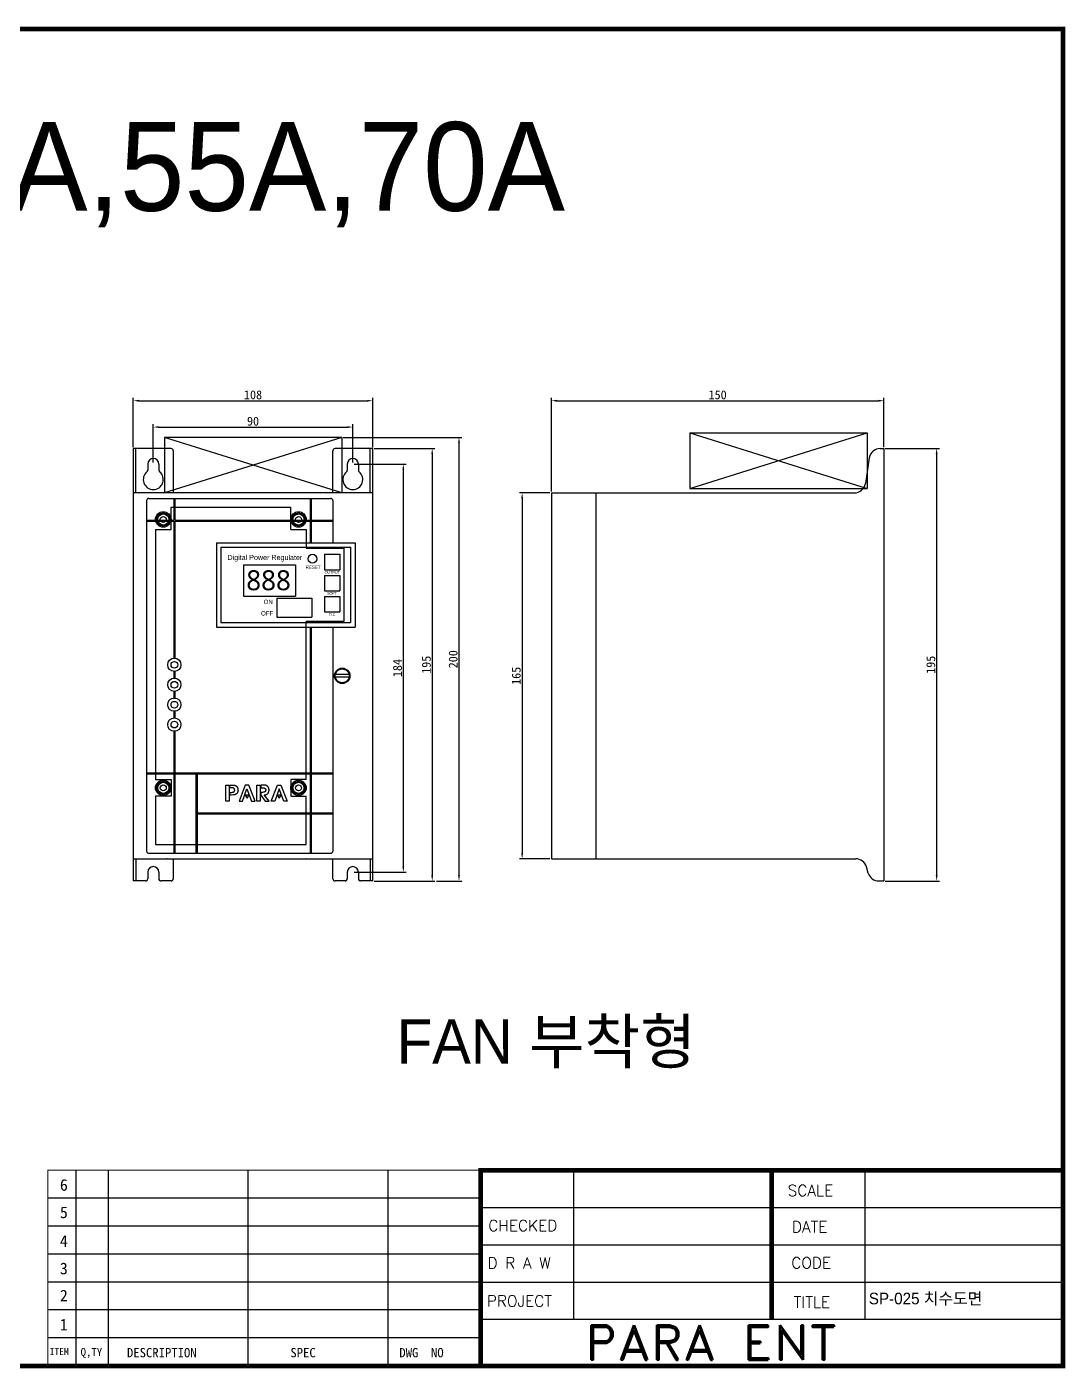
# Model space of a CAD drawing. Header units: millimetres. Extents: x 731 to 1654, y 468 to 1072.
# Drawn here: x 1185 to 1654, y 468 to 1072 of the extents above; entities that cross this region are included whole.
import ezdxf

# ---------------------------------------------------------------- set-up
doc = ezdxf.new("R2010")
doc.units = ezdxf.units.MM
doc.layers.add('팬', color=7, linetype='Continuous')
doc.styles.add('ROMAND', font='romand', dxfattribs={"width": 1.1, "height": 8})
doc.styles.add('ROMANS', font='romans', dxfattribs={"height": 3})
doc.dimstyles.new('ISO-25', dxfattribs={"dimtxt": 4, "dimasz": 2.5, "dimexe": 1.25, "dimexo": 0.625, "dimtad": 1, "dimtxsty": 'Standard', "dimcen": 2.5, "dimclrd": 6, "dimclre": 6, "dimclrt": 1, "dimadec": 0, "dimazin": 0, "dimtfac": 1, "dimtmove": 0, "dimatfit": 3, "dimfxl": 1, "dimarcsym": 0})

# ---------------------------------------------------------------- blocks, each defined once
blk = doc.blocks.new('*D62')
at = {"color": 6, "lineweight": -2, "transparency": 16777216}
for p, q in [((1233.42, 882.8), (1233.42, 904.97)), ((1235.92, 903.72), (1338.92, 903.72)), ((1341.42, 882.8), (1341.42, 904.97))]:
    blk.add_line(p, q, dxfattribs=at)
at = {"color": 6, "transparency": 16777216}
for points in [[(1235.92, 904.14), (1235.92, 903.31), (1233.42, 903.72)], [(1338.92, 904.14), (1338.92, 903.31), (1341.42, 903.72)]]:
    blk.add_solid(points, dxfattribs=at)
at = {"layer": 'Defpoints', "color": 0, "transparency": 16777216}
for p in [(1341.42, 903.72), (1233.42, 882.17), (1341.42, 882.17)]:
    blk.add_point(p, dxfattribs=at)
at = {"color": 1, "transparency": 16777216, "insert": (1287.42, 906.35), "char_height": 4, "attachment_point": 5}
blk.add_mtext('108', dxfattribs=at)
blk = doc.blocks.new('*D58')
at = {"color": 6, "lineweight": -2, "transparency": 16777216}
for p, q in [((1242.42, 875.8), (1242.42, 893.09)), ((1244.92, 891.84), (1329.92, 891.84)), ((1332.42, 875.8), (1332.42, 893.09))]:
    blk.add_line(p, q, dxfattribs=at)
at = {"color": 6, "transparency": 16777216}
for points in [[(1244.92, 892.26), (1244.92, 891.43), (1242.42, 891.84)], [(1329.92, 892.26), (1329.92, 891.43), (1332.42, 891.84)]]:
    blk.add_solid(points, dxfattribs=at)
at = {"layer": 'Defpoints', "color": 0, "transparency": 16777216}
for p in [(1332.42, 891.84), (1242.42, 875.17), (1332.42, 875.17)]:
    blk.add_point(p, dxfattribs=at)
at = {"color": 1, "transparency": 16777216, "insert": (1287.42, 894.47), "char_height": 4, "attachment_point": 5}
blk.add_mtext('90', dxfattribs=at)
blk = doc.blocks.new('*D59')
at = {"color": 6, "lineweight": -2, "transparency": 16777216}
for p, q in [((1333.05, 875.17), (1356.43, 875.17)), ((1355.18, 872.67), (1355.18, 693.67)), ((1333.05, 691.17), (1356.43, 691.17))]:
    blk.add_line(p, q, dxfattribs=at)
at = {"color": 6, "transparency": 16777216}
for points in [[(1354.77, 872.67), (1355.6, 872.67), (1355.18, 875.17)], [(1354.77, 693.67), (1355.6, 693.67), (1355.18, 691.17)]]:
    blk.add_solid(points, dxfattribs=at)
at = {"layer": 'Defpoints', "color": 0, "transparency": 16777216}
for p in [(1332.42, 875.17), (1332.42, 691.17), (1355.18, 691.17)]:
    blk.add_point(p, dxfattribs=at)
at = {"color": 1, "transparency": 16777216, "insert": (1352.56, 783.17), "char_height": 4, "attachment_point": 5, "rotation": 90}
blk.add_mtext('184', dxfattribs=at)
blk = doc.blocks.new('*D60')
at = {"color": 6, "lineweight": -2, "transparency": 16777216}
for p, q in [((1342.05, 882.17), (1369.47, 882.17)), ((1368.22, 879.67), (1368.22, 689.67)), ((1342.05, 687.17), (1369.47, 687.17))]:
    blk.add_line(p, q, dxfattribs=at)
at = {"color": 6, "transparency": 16777216}
for points in [[(1367.8, 879.67), (1368.64, 879.67), (1368.22, 882.17)], [(1367.8, 689.67), (1368.64, 689.67), (1368.22, 687.17)]]:
    blk.add_solid(points, dxfattribs=at)
at = {"layer": 'Defpoints', "color": 0, "transparency": 16777216}
for p in [(1341.42, 882.17), (1341.42, 687.17), (1368.22, 687.17)]:
    blk.add_point(p, dxfattribs=at)
at = {"color": 1, "transparency": 16777216, "insert": (1365.6, 784.67), "char_height": 4, "attachment_point": 5, "rotation": 90}
blk.add_mtext('195', dxfattribs=at)
blk = doc.blocks.new('*D61')
at = {"color": 6, "lineweight": -2, "transparency": 16777216}
for p, q in [((1421.95, 862.8), (1421.95, 904.97)), ((1424.45, 903.72), (1569.45, 903.72)), ((1571.95, 882.8), (1571.95, 904.97))]:
    blk.add_line(p, q, dxfattribs=at)
at = {"color": 6, "transparency": 16777216}
for points in [[(1424.45, 904.14), (1424.45, 903.31), (1421.95, 903.72)], [(1569.45, 904.14), (1569.45, 903.31), (1571.95, 903.72)]]:
    blk.add_solid(points, dxfattribs=at)
at = {"layer": 'Defpoints', "color": 0, "transparency": 16777216}
for p in [(1571.95, 903.72), (1571.95, 882.17), (1421.95, 862.17)]:
    blk.add_point(p, dxfattribs=at)
at = {"color": 1, "transparency": 16777216, "insert": (1496.95, 906.35), "char_height": 4, "attachment_point": 5}
blk.add_mtext('150', dxfattribs=at)
blk = doc.blocks.new('*D63')
at = {"color": 6, "lineweight": -2, "transparency": 16777216}
for p, q in [((1572.57, 882.17), (1596.96, 882.17)), ((1595.71, 879.67), (1595.71, 689.67)), ((1572.57, 687.17), (1596.96, 687.17))]:
    blk.add_line(p, q, dxfattribs=at)
at = {"color": 6, "transparency": 16777216}
for points in [[(1595.3, 879.67), (1596.13, 879.67), (1595.71, 882.17)], [(1595.3, 689.67), (1596.13, 689.67), (1595.71, 687.17)]]:
    blk.add_solid(points, dxfattribs=at)
at = {"layer": 'Defpoints', "color": 0, "transparency": 16777216}
for p in [(1571.95, 882.17), (1571.95, 687.17), (1595.71, 687.17)]:
    blk.add_point(p, dxfattribs=at)
at = {"color": 1, "transparency": 16777216, "insert": (1593.09, 784.67), "char_height": 4, "attachment_point": 5, "rotation": 90}
blk.add_mtext('195', dxfattribs=at)
blk = doc.blocks.new('*D64')
at = {"color": 6, "lineweight": -2, "transparency": 16777216}
for p, q in [((1421.32, 862.17), (1407.53, 862.17)), ((1408.78, 859.67), (1408.78, 699.67)), ((1421.32, 697.17), (1407.53, 697.17))]:
    blk.add_line(p, q, dxfattribs=at)
at = {"color": 6, "transparency": 16777216}
for points in [[(1408.36, 859.67), (1409.19, 859.67), (1408.78, 862.17)], [(1408.36, 699.67), (1409.19, 699.67), (1408.78, 697.17)]]:
    blk.add_solid(points, dxfattribs=at)
at = {"layer": 'Defpoints', "color": 0, "transparency": 16777216}
for p in [(1421.95, 862.17), (1408.78, 697.17), (1421.95, 697.17)]:
    blk.add_point(p, dxfattribs=at)
at = {"color": 1, "transparency": 16777216, "insert": (1406.15, 779.67), "char_height": 4, "attachment_point": 5, "rotation": 90}
blk.add_mtext('165', dxfattribs=at)
blk = doc.blocks.new('*D68')
at = {"color": 6, "lineweight": -2, "transparency": 16777216}
for p, q in [((1328.05, 887.17), (1381.55, 887.17)), ((1380.3, 884.67), (1380.3, 689.67)), ((1370.1, 687.17), (1381.55, 687.17))]:
    blk.add_line(p, q, dxfattribs=at)
at = {"color": 6, "transparency": 16777216}
for points in [[(1379.89, 884.67), (1380.72, 884.67), (1380.3, 887.17)], [(1379.89, 689.67), (1380.72, 689.67), (1380.3, 687.17)]]:
    blk.add_solid(points, dxfattribs=at)
at = {"layer": 'Defpoints', "color": 0, "transparency": 16777216}
for p in [(1327.42, 887.17), (1369.47, 687.17), (1380.3, 687.17)]:
    blk.add_point(p, dxfattribs=at)
at = {"color": 1, "transparency": 16777216, "insert": (1377.68, 787.17), "char_height": 4, "attachment_point": 5, "rotation": 90}
blk.add_mtext('200', dxfattribs=at)

msp = doc.modelspace()

# ---------------------------------------------------------------- linework, layer by layer
for p, q in [((1233.422, 882.175), (1233.422, 687.175)), ((1250.422, 882.175), (1233.422, 882.175)), ((1234.622, 862.175), (1234.622, 882.175)), ((1251.422, 881.175), (1251.422, 862.175)), ((1323.422, 862.175), (1323.422, 881.175)), ((1341.422, 882.175), (1324.422, 882.175)), ((1340.222, 862.175), (1340.222, 882.175)), ((1341.422, 687.175), (1341.422, 882.175)), ((1565.34, 877.938), (1563.559, 866.411)), ((1570.281, 882.175), (1571.949, 882.175)), ((1571.949, 882.175), (1571.949, 687.175)), ((1239.922, 875.175), (1239.922, 872.417)), ((1244.922, 875.175), (1244.922, 872.417)), ((1329.922, 875.175), (1329.922, 872.417)), ((1334.922, 875.175), (1334.922, 872.417)), ((1341.422, 862.175), (1233.422, 862.175)), ((1421.949, 862.175), (1421.949, 697.175)), ((1421.949, 862.175), (1558.617, 862.175)), ((1441.949, 862.175), (1441.949, 697.175)), ((1330.74, 780.272), (1324.504, 780.272)), ((1330.74, 779.078), (1324.504, 779.078)), ((1421.949, 697.175), (1441.949, 697.175)), ((1441.949, 697.175), (1559.239, 697.175)), ((1564.861, 690.769), (1564.037, 693.58)), ((1569.659, 687.175), (1571.949, 687.175))]:
    msp.add_line(p, q)
at = {"color": 0, "linetype": 'Continuous'}
for p, q in [((1240.422, 859.675), (1322.422, 859.675)), ((1251.672, 859.675), (1251.672, 849.925)), ((1252.172, 859.675), (1252.172, 849.925)), ((1313.172, 859.675), (1313.172, 849.925)), ((1313.672, 859.675), (1313.672, 849.925)), ((1239.422, 858.675), (1239.422, 700.675)), ((1323.422, 858.675), (1323.422, 839.675)), ((1239.422, 849.925), (1251.672, 849.925)), ((1239.422, 849.425), (1251.672, 849.425)), ((1251.672, 849.425), (1251.672, 787.664)), ((1252.172, 849.925), (1313.172, 849.925)), ((1252.172, 849.425), (1313.172, 849.425)), ((1252.172, 849.425), (1252.172, 787.664)), ((1313.172, 849.425), (1313.172, 839.675)), ((1313.672, 849.925), (1323.422, 849.925)), ((1313.672, 849.425), (1323.422, 849.425)), ((1313.672, 849.425), (1313.672, 839.675)), ((1270.922, 839.675), (1333.422, 839.675)), ((1270.922, 839.675), (1270.922, 801.675)), ((1272.922, 837.675), (1331.422, 837.675)), ((1272.922, 837.675), (1272.922, 803.675)), ((1331.422, 837.675), (1331.422, 803.675)), ((1333.422, 839.675), (1333.422, 801.675)), ((1283.122, 829.675), (1306.622, 829.675)), ((1283.122, 829.675), (1283.122, 815.675)), ((1306.622, 829.675), (1306.622, 815.675)), ((1319.622, 834.475), (1326.622, 834.475)), ((1319.622, 834.475), (1319.622, 827.475)), ((1326.622, 834.475), (1326.622, 827.475)), ((1319.622, 827.475), (1326.622, 827.475)), ((1319.622, 824.975), (1319.622, 817.975)), ((1319.622, 824.975), (1326.622, 824.975)), ((1326.622, 824.975), (1326.622, 817.975)), ((1319.622, 817.975), (1326.622, 817.975)), ((1283.122, 815.675), (1306.622, 815.675)), ((1298.122, 814.675), (1298.122, 806.175)), ((1298.122, 814.675), (1313.922, 814.675)), ((1313.922, 814.675), (1313.922, 806.175)), ((1319.622, 815.475), (1326.622, 815.475)), ((1319.622, 815.475), (1319.622, 808.475)), ((1326.622, 815.475), (1326.622, 808.475)), ((1298.122, 806.175), (1313.922, 806.175)), ((1319.622, 808.475), (1326.622, 808.475)), ((1270.922, 801.675), (1333.422, 801.675)), ((1272.922, 803.675), (1331.422, 803.675)), ((1313.172, 801.675), (1313.172, 735.925)), ((1313.672, 801.675), (1313.672, 735.925)), ((1323.422, 801.675), (1323.422, 700.675)), ((1251.672, 781.685), (1251.672, 778.664)), ((1252.172, 781.685), (1252.172, 778.664)), ((1251.672, 772.685), (1251.672, 769.664)), ((1252.172, 772.685), (1252.172, 769.664)), ((1251.672, 763.685), (1251.672, 760.664)), ((1252.172, 763.685), (1252.172, 760.664)), ((1251.672, 754.685), (1251.672, 735.925)), ((1252.172, 754.685), (1252.172, 735.925)), ((1239.422, 735.925), (1251.672, 735.925)), ((1239.422, 735.425), (1251.672, 735.425)), ((1251.672, 735.425), (1251.672, 699.675)), ((1252.172, 735.925), (1313.172, 735.925)), ((1252.172, 735.425), (1252.172, 699.675)), ((1252.172, 735.425), (1261.672, 735.425)), ((1261.672, 735.425), (1261.672, 699.675)), ((1262.172, 735.425), (1313.172, 735.425)), ((1262.172, 735.425), (1262.172, 717.925)), ((1313.172, 735.425), (1313.172, 717.925)), ((1313.672, 735.925), (1323.422, 735.925)), ((1313.672, 735.425), (1313.672, 717.925)), ((1313.672, 735.425), (1323.422, 735.425)), ((1262.172, 717.925), (1313.172, 717.925)), ((1262.172, 717.425), (1313.172, 717.425)), ((1262.172, 717.425), (1262.172, 699.675)), ((1313.172, 717.425), (1313.172, 699.675)), ((1313.672, 717.925), (1323.422, 717.925)), ((1313.672, 717.425), (1313.672, 699.675)), ((1313.672, 717.425), (1323.422, 717.425)), ((1240.422, 699.675), (1322.422, 699.675))]:
    msp.add_line(p, q, dxfattribs=at)
at = {"color": 0, "linetype": 'Continuous', "ltscale": 0.4}
for p, q in [((1313.422, 859.675), (1313.422, 839.675)), ((1313.422, 801.675), (1313.422, 699.675)), ((1239.422, 735.675), (1323.422, 735.675)), ((1261.922, 735.925), (1261.922, 699.675)), ((1261.672, 717.675), (1323.422, 717.675))]:
    msp.add_line(p, q, dxfattribs=at)
at = {"color": 0, "linetype": 'Continuous', "ltscale": 0.3}
for p, q in [((1250.422, 855.675), (1304.422, 855.675)), ((1250.422, 855.675), (1304.422, 855.675)), ((1250.422, 845.675), (1250.422, 855.675)), ((1250.422, 845.675), (1250.422, 855.675)), ((1304.422, 845.675), (1304.422, 855.675)), ((1304.422, 845.675), (1304.422, 855.675)), ((1243.422, 845.675), (1243.422, 732.875)), ((1243.422, 845.675), (1243.422, 732.875)), ((1243.422, 845.675), (1250.422, 845.675)), ((1243.422, 845.675), (1250.422, 845.675)), ((1304.422, 845.675), (1311.422, 845.675)), ((1304.422, 845.675), (1311.422, 845.675)), ((1311.422, 845.675), (1311.422, 837.175)), ((1311.422, 845.675), (1311.422, 837.175)), ((1311.422, 837.175), (1328.422, 837.175)), ((1311.422, 837.175), (1328.422, 837.175)), ((1328.422, 837.175), (1328.422, 804.175)), ((1328.422, 837.175), (1328.422, 804.175)), ((1311.422, 732.875), (1311.422, 804.175)), ((1311.422, 732.875), (1311.422, 804.175)), ((1328.422, 804.175), (1311.422, 804.175)), ((1328.422, 804.175), (1311.422, 804.175)), ((1243.422, 732.875), (1250.422, 732.875)), ((1243.422, 732.875), (1250.422, 732.875)), ((1250.422, 732.875), (1250.422, 725.475)), ((1250.422, 732.875), (1250.422, 725.475)), ((1304.422, 732.875), (1304.422, 725.475)), ((1304.422, 732.875), (1304.422, 725.475)), ((1311.422, 732.875), (1304.422, 732.875)), ((1311.422, 732.875), (1304.422, 732.875)), ((1243.422, 725.475), (1243.422, 703.675)), ((1243.422, 725.475), (1243.422, 703.675)), ((1250.422, 725.475), (1243.422, 725.475)), ((1250.422, 725.475), (1243.422, 725.475)), ((1304.422, 725.475), (1311.422, 725.475)), ((1304.422, 725.475), (1311.422, 725.475)), ((1311.422, 703.675), (1311.422, 725.475)), ((1311.422, 703.675), (1311.422, 725.475)), ((1243.422, 703.675), (1311.422, 703.675)), ((1243.422, 703.675), (1311.422, 703.675))]:
    msp.add_line(p, q, dxfattribs=at)
at = {"color": 0}
for p, q in [((1233.422, 697.175), (1248.422, 697.175)), ((1234.622, 697.175), (1234.622, 687.175)), ((1248.622, 697.175), (1248.422, 697.175)), ((1248.622, 697.175), (1311.222, 697.175)), ((1251.422, 697.175), (1251.422, 688.175)), ((1311.422, 697.175), (1311.222, 697.175)), ((1311.422, 697.175), (1341.422, 697.175)), ((1323.422, 688.175), (1323.422, 697.175)), ((1340.222, 697.175), (1340.222, 687.175)), ((1239.922, 691.175), (1239.922, 688.175)), ((1244.922, 691.175), (1244.922, 688.175)), ((1329.922, 691.175), (1329.922, 688.175)), ((1334.922, 691.175), (1334.922, 688.175)), ((1238.922, 687.175), (1233.422, 687.175)), ((1250.422, 687.175), (1245.922, 687.175)), ((1328.922, 687.175), (1324.422, 687.175)), ((1341.422, 687.175), (1335.922, 687.175))]:
    msp.add_line(p, q, dxfattribs=at)
at = {"color": 5}
for p, q in [((1207.433, 556.76), (1207.433, 468.56)), ((1222.133, 556.76), (1222.133, 468.56)), ((1285.133, 556.76), (1285.133, 468.56)), ((1348.133, 556.76), (1348.133, 468.56)), ((1432.133, 489.56), (1432.133, 556.76)), ((1563.383, 556.76), (1563.383, 489.56)), ((1390.133, 544.16), (1194.833, 544.16)), ((1390.133, 539.96), (1652.633, 539.96)), ((1390.133, 531.56), (1194.833, 531.56)), ((1390.133, 523.16), (1652.633, 523.16)), ((1390.133, 518.96), (1194.833, 518.96)), ((1390.133, 506.36), (1194.833, 506.36)), ((1390.133, 506.36), (1652.633, 506.36)), ((1390.133, 493.76), (1194.833, 493.76)), ((1390.133, 489.56), (1652.633, 489.56)), ((1390.133, 481.16), (1194.833, 481.16))]:
    msp.add_line(p, q, dxfattribs=at)
at = {"color": 5, "const_width": 2.1}
for points in [[(731.633, 468.56), (1652.633, 468.56), (1652.633, 1071.26), (731.633, 1071.26), (731.633, 468.56)], [(1652.633, 556.76), (1390.133, 556.76), (1390.133, 468.56)], [(1521.383, 556.76), (1521.383, 489.56)]]:
    msp.add_lwpolyline(points, dxfattribs=at)
at = {"color": 0, "linetype": 'Continuous'}
for points in [[(1276.575, 730.415), (1276.576, 723.203), (1275.124, 723.203), (1275.124, 730.415)], [(1276.888, 727.141), (1277.372, 727.141), (1277.766, 727.148), (1278.089, 727.169), (1278.224, 727.185), (1278.341, 727.205), (1278.393, 727.216), (1278.44, 727.228), (1278.483, 727.241), (1278.522, 727.254), (1278.592, 727.285), (1278.626, 727.302), (1278.659, 727.319), (1278.691, 727.338), (1278.722, 727.358), (1278.751, 727.379), (1278.78, 727.4), (1278.808, 727.423), (1278.835, 727.447), (1278.861, 727.472), (1278.886, 727.497), (1278.91, 727.524), (1278.933, 727.552), (1278.955, 727.581), (1278.976, 727.611), (1278.996, 727.641), (1279.015, 727.673), (1279.032, 727.704), (1279.048, 727.737), (1279.063, 727.77), (1279.077, 727.804), (1279.089, 727.838), (1279.1, 727.873), (1279.109, 727.909), (1279.118, 727.945), (1279.125, 727.982), (1279.131, 728.019), (1279.138, 728.096), (1279.141, 728.175), (1279.14, 728.224), (1279.137, 728.272), (1279.133, 728.319), (1279.126, 728.364), (1279.118, 728.409), (1279.108, 728.452), (1279.097, 728.495), (1279.083, 728.536), (1279.068, 728.576), (1279.051, 728.616), (1279.032, 728.654), (1279.011, 728.691), (1278.988, 728.727), (1278.964, 728.762), (1278.938, 728.795), (1278.91, 728.828), (1278.881, 728.86), (1278.85, 728.89), (1278.819, 728.918), (1278.787, 728.945), (1278.754, 728.97), (1278.719, 728.994), (1278.684, 729.016), (1278.648, 729.037), (1278.611, 729.057), (1278.573, 729.074), (1278.534, 729.091), (1278.494, 729.106), (1278.453, 729.119), (1278.412, 729.131), (1278.369, 729.141), (1278.325, 729.15), (1278.252, 729.162), (1278.162, 729.172), (1277.933, 729.187), (1277.278, 729.199), (1276.888, 729.199), (1276.888, 730.415), (1277.456, 730.415), (1278.551, 730.388), (1278.925, 730.354), (1279.069, 730.332), (1279.13, 730.32), (1279.184, 730.306), (1279.261, 730.285), (1279.336, 730.26), (1279.409, 730.232), (1279.481, 730.202), (1279.551, 730.168), (1279.62, 730.131), (1279.687, 730.092), (1279.752, 730.049), (1279.816, 730.003), (1279.879, 729.955), (1279.94, 729.903), (1279.999, 729.849), (1280.056, 729.791), (1280.113, 729.731), (1280.167, 729.667), (1280.22, 729.601), (1280.271, 729.532), (1280.318, 729.46), (1280.362, 729.386), (1280.403, 729.309), (1280.44, 729.23), (1280.474, 729.149), (1280.505, 729.065), (1280.533, 728.978), (1280.557, 728.889), (1280.579, 728.798), (1280.597, 728.704), (1280.611, 728.607), (1280.631, 728.407), (1280.637, 728.197), (1280.633, 728.034), (1280.622, 727.878), (1280.603, 727.729), (1280.577, 727.586), (1280.543, 727.45), (1280.502, 727.32), (1280.478, 727.258), (1280.453, 727.197), (1280.426, 727.138), (1280.397, 727.081), (1280.334, 726.971), (1280.268, 726.867), (1280.198, 726.769), (1280.123, 726.677), (1280.045, 726.591), (1279.962, 726.512), (1279.876, 726.438), (1279.785, 726.37), (1279.692, 726.309), (1279.599, 726.252), (1279.505, 726.201), (1279.411, 726.156), (1279.317, 726.116), (1279.222, 726.081), (1279.127, 726.052), (1279.031, 726.029), (1278.894, 726.004), (1278.742, 725.983), (1278.394, 725.951), (1277.524, 725.925), (1276.888, 725.925)], [(1284.66, 728.738), (1286.75, 723.203), (1288.333, 723.203), (1285.454, 730.415), (1283.877, 730.415), (1281.099, 723.203), (1282.655, 723.203)], [(1284.693, 724.455), (1285.55, 725.939), (1283.835, 725.939)], [(1290.561, 730.415), (1290.561, 723.203), (1289.109, 723.203), (1289.109, 730.415)], [(1292.484, 725.959), (1292.772, 725.989), (1293.016, 726.029), (1293.112, 726.052), (1293.207, 726.081), (1293.302, 726.116), (1293.396, 726.156), (1293.49, 726.201), (1293.584, 726.252), (1293.677, 726.309), (1293.77, 726.37), (1293.861, 726.438), (1293.947, 726.512), (1294.03, 726.591), (1294.108, 726.677), (1294.183, 726.769), (1294.253, 726.867), (1294.319, 726.971), (1294.382, 727.081), (1294.411, 727.138), (1294.438, 727.197), (1294.463, 727.258), (1294.487, 727.32), (1294.528, 727.45), (1294.562, 727.586), (1294.588, 727.729), (1294.607, 727.878), (1294.619, 728.034), (1294.622, 728.197), (1294.616, 728.407), (1294.596, 728.607), (1294.582, 728.704), (1294.564, 728.798), (1294.542, 728.889), (1294.518, 728.978), (1294.49, 729.065), (1294.459, 729.149), (1294.425, 729.23), (1294.388, 729.309), (1294.347, 729.386), (1294.303, 729.46), (1294.256, 729.532), (1294.205, 729.601), (1294.152, 729.667), (1294.098, 729.731), (1294.042, 729.791), (1293.984, 729.849), (1293.925, 729.903), (1293.864, 729.955), (1293.801, 730.003), (1293.737, 730.049), (1293.672, 730.092), (1293.605, 730.131), (1293.536, 730.168), (1293.466, 730.202), (1293.394, 730.232), (1293.321, 730.26), (1293.246, 730.285), (1293.169, 730.306), (1293.115, 730.32), (1293.054, 730.332), (1292.91, 730.354), (1292.536, 730.388), (1291.441, 730.415), (1290.873, 730.415), (1290.873, 729.199), (1291.263, 729.199), (1291.918, 729.187), (1292.147, 729.172), (1292.237, 729.162), (1292.31, 729.15), (1292.354, 729.141), (1292.397, 729.131), (1292.439, 729.119), (1292.479, 729.106), (1292.519, 729.091), (1292.558, 729.074), (1292.596, 729.057), (1292.633, 729.037), (1292.669, 729.016), (1292.704, 728.994), (1292.739, 728.97), (1292.772, 728.945), (1292.804, 728.918), (1292.835, 728.89), (1292.866, 728.86), (1292.895, 728.828), (1292.923, 728.795), (1292.949, 728.762), (1292.973, 728.727), (1292.996, 728.691), (1293.017, 728.654), (1293.036, 728.616), (1293.053, 728.576), (1293.068, 728.536), (1293.082, 728.495), (1293.093, 728.452), (1293.103, 728.409), (1293.111, 728.364), (1293.118, 728.319), (1293.122, 728.272), (1293.125, 728.224), (1293.126, 728.175), (1293.123, 728.096), (1293.12, 728.057), (1293.116, 728.019), (1293.11, 727.982), (1293.103, 727.945), (1293.094, 727.909), (1293.085, 727.873), (1293.074, 727.838), (1293.062, 727.804), (1293.048, 727.77), (1293.033, 727.737), (1293.017, 727.704), (1293, 727.673), (1292.981, 727.641), (1292.961, 727.611), (1292.94, 727.581), (1292.918, 727.552), (1292.895, 727.524), (1292.871, 727.497), (1292.846, 727.472), (1292.82, 727.447), (1292.793, 727.423), (1292.765, 727.4), (1292.736, 727.379), (1292.707, 727.358), (1292.676, 727.338), (1292.644, 727.319), (1292.611, 727.302), (1292.577, 727.285), (1292.507, 727.254), (1292.468, 727.241), (1292.425, 727.228), (1292.378, 727.216), (1292.326, 727.205), (1292.209, 727.185), (1292.074, 727.169), (1291.751, 727.148), (1291.357, 727.141), (1290.873, 727.141), (1290.873, 725.925), (1292.884, 723.203), (1294.622, 723.203)], [(1299.196, 728.738), (1297.191, 723.203), (1295.635, 723.203), (1298.414, 730.415), (1299.99, 730.415), (1302.869, 723.203), (1301.286, 723.203)], [(1299.261, 724.455), (1300.118, 725.939), (1298.404, 725.939)]]:
    msp.add_lwpolyline(points, close=True, dxfattribs=at)
at = {"color": 5, "ltscale": 2, "const_width": 0.42}
msp.add_lwpolyline([(1390.133, 556.76), (1194.833, 556.76), (1194.833, 468.56)], dxfattribs=at)
at = {"color": 0, "linetype": 'Continuous', "ltscale": 0.4}
for centre, radius in [((1246.922, 850.175), 3.5), ((1307.922, 850.175), 3.5), ((1246.922, 850.175), 2.5), ((1246.922, 850.175), 1.35), ((1307.922, 850.175), 2.5), ((1307.922, 850.175), 1.35), ((1246.922, 729.175), 3.5), ((1307.922, 729.175), 3.5), ((1246.922, 729.175), 2.5), ((1246.922, 729.175), 1.35), ((1307.922, 729.175), 2.5), ((1307.922, 729.175), 1.35)]:
    msp.add_circle(centre, radius, dxfattribs=at)
at = {"ltscale": 0.3}
msp.add_circle((1246.922, 850.175), 3, dxfattribs=at)
at = {"color": 0, "linetype": 'Continuous', "ltscale": 0.3}
for centre in [(1307.922, 850.175), (1307.922, 850.175), (1246.922, 729.175), (1246.922, 729.175), (1307.922, 729.175), (1307.922, 729.175)]:
    msp.add_circle(centre, 3, dxfattribs=at)
at = {"color": 0, "linetype": 'Continuous'}
for centre, radius in [((1314.222, 832.475), 2), ((1251.922, 784.675), 3), ((1251.922, 784.675), 1.5), ((1251.922, 775.675), 3), ((1251.922, 775.675), 1.5), ((1251.922, 766.675), 3), ((1251.922, 766.675), 1.5), ((1251.922, 757.675), 3), ((1251.922, 757.675), 1.5)]:
    msp.add_circle(centre, radius, dxfattribs=at)
for radius in [3.5, 3.175]:
    msp.add_circle((1327.622, 779.675), radius)
for centre, radius, start, end in [((1242.422, 875.175), 2.5, 0, 180), ((1250.422, 881.175), 1, 0, 90), ((1324.422, 881.175), 1, 90, 180), ((1332.422, 875.175), 2.5, 0, 180), ((1570.281, 877.175), 5, 90, 171.216769), ((1242.422, 868.175), 4.5, 129.521196, 50.478804), ((1238.922, 872.417), 1, 309.521196, 0), ((1245.922, 872.417), 1, 180, 230.478804), ((1332.422, 868.175), 4.5, 129.521196, 50.478804), ((1328.922, 872.417), 1, 309.521196, 0), ((1335.922, 872.417), 1, 180, 230.478804), ((1558.617, 867.175), 5, 270, 351.216769), ((1559.239, 692.175), 5, 16.32495, 90), ((1569.659, 692.175), 5, 196.32495, 270)]:
    msp.add_arc(centre, radius, start, end)
for centre, start, end in [((1240.422, 858.675), 90, 180), ((1322.422, 858.675), 0, 90), ((1240.422, 700.675), 180, 270), ((1322.422, 700.675), 270, 0)]:
    msp.add_arc(centre, 1, start, end, dxfattribs=at)
at = {"color": 0}
for centre, radius, start, end in [((1242.422, 691.175), 2.5, 0, 180), ((1332.422, 691.175), 2.5, 0, 180), ((1238.922, 688.175), 1, 270, 0), ((1245.922, 688.175), 1, 180, 270), ((1250.422, 688.175), 1, 270, 0), ((1324.422, 688.175), 1, 180, 270), ((1328.922, 688.175), 1, 270, 0), ((1335.922, 688.175), 1, 180, 270)]:
    msp.add_arc(centre, radius, start, end, dxfattribs=at)
at = {"layer": '팬', "color": 5}
for p, q in [((1484.348, 889.175), (1484.348, 864.175)), ((1484.348, 889.175), (1564.348, 864.175)), ((1484.348, 864.175), (1564.348, 889.175)), ((1484.348, 889.175), (1564.348, 889.175)), ((1564.348, 889.175), (1564.348, 864.175)), ((1247.422, 887.175), (1247.422, 862.175)), ((1327.422, 887.175), (1247.422, 862.175)), ((1327.422, 862.175), (1247.422, 887.175)), ((1327.422, 887.175), (1247.422, 887.175)), ((1327.422, 887.175), (1327.422, 862.175)), ((1327.422, 862.175), (1247.422, 862.175)), ((1484.348, 864.175), (1564.348, 864.175))]:
    msp.add_line(p, q, dxfattribs=at)

# ---------------------------------------------------------------- texts
at = {"color": 5, "style": 'ROMANS'}
for s, p in [('SCALE', (1528.561, 545.08)), ('CHECKED', (1393.521, 529.271)), ('DATE', (1530.444, 528.722)), ('D R A W', (1393.179, 512.414)), ('CODE', (1530.188, 512.454)), ('PROJECT', (1392.842, 495.276)), ('TITLE', (1531.26, 494.788))]:
    msp.add_text(s, height=5.04, dxfattribs=at).set_placement(p)
at = {"color": 5, "style": 'ROMAND', "width": 1.1}
msp.add_text('PARA ENT', height=15.68, dxfattribs=at).set_placement((1437.003, 471.264))
at = {"ltscale": 10, "attachment_point": 1}
for s, insert, char_height, width in [('{\\fGulim|b0|i0|c129|p50;25A,40A,55A,70A}', (1012.097, 1029.355), 40, 485.83114), ('{\\fGulim|b0|i0|c129|p50;FAN 부착형}', (1352.221, 624.825), 20, 145.88049)]:
    msp.add_mtext(s, dxfattribs=dict(at, insert=insert, char_height=char_height, width=width))
at = {"attachment_point": 1}
for s, insert, char_height, width in [('{\\fSwis721 BT|b0|i0|c0|p34;Digital\\f??|b0|i0|c0|p49; \\fSwis721 BT|b0|i0|c0|p34;Power Regulater}', (1275.884, 834.201), 2.3, 35.1239), ('{\\f@ￇ\uffd1ￄￄﾹ\uffd9ￅ\uffc1|b0|i0|c129|p18;RESET}', (1311.077, 829.393), 1.5, 6.6627), ('{\\f@Malgun Gothic|b0|i0|c129|p50;888}', (1284.358, 827.272), 9, 20.7472), ('{\\f@ￇ\uffd1ￄￄﾹ\uffd9ￅ\uffc1|b0|i0|c129|p18;OUTPUT}', (1319.698, 826.944), 1.2, 6.6627), ('{\\f@ￇ\uffd1ￄￄﾹ\uffd9ￅ\uffc1|b0|i0|c129|p18;SOFT}', (1320.817, 817.444), 1.2, 4.62851), ('{\\f@ￇ\uffd1ￄￄﾹ\uffd9ￅ\uffc1|b0|i0|c129|p18;ON}', (1292.201, 814.023), 2, 5.3252), ('{\\f@ￇ\uffd1ￄￄﾹ\uffd9ￅ\uffc1|b0|i0|c129|p18;OFF}', (1291.03, 808.878), 2, 6.6627), ('{\\f@ￇ\uffd1ￄￄﾹ\uffd9ￅ\uffc1|b0|i0|c129|p18;O.C}', (1321.623, 807.944), 1.2, 2.88258)]:
    msp.add_mtext(s, dxfattribs=dict(at, insert=insert, char_height=char_height, width=width))
at = {"color": 5, "attachment_point": 1}
for s, insert, char_height, width in [('6', (1200.308, 552.757), 5.25, 6.91635), ('5', (1200.308, 540.4), 5.25, 6.91635), ('4', (1200.308, 527.455), 5.25, 6.91635), ('3', (1200.308, 515.097), 5.25, 6.91635), ('2', (1200.308, 502.887), 5.25, 6.91635), ('{\\fGulim|b0|i0|c129|p50;SP-025 치수도면}', (1565.108, 501.544), 5.25, 84.021), ('1', (1200.308, 489.795), 5.25, 6.91635), ('ITEM', (1195.707, 476.605), 3.15, 4.2), ('Q,TY', (1209.659, 476.605), 3.57, 10.5), ('DESCRIPTION', (1230.552, 476.605), 4.2, 21), ('SPEC', (1304.246, 476.605), 4.2, 21), ('DWG  NO', (1353.388, 476.605), 4.2, 31.5)]:
    msp.add_mtext(s, dxfattribs=dict(at, insert=insert, char_height=char_height, width=width))

# ---------------------------------------------------------------- dimensions: what is measured, and where the dimension line sits
for base, p1, p2, picture, middle in [((1341.422, 903.724), (1233.422, 882.175), (1341.422, 882.175), '*D62', (1287.422, 906.349)), ((1571.949, 903.724), (1421.949, 862.175), (1571.949, 882.175), '*D61', (1496.949, 906.349)), ((1332.422, 891.844), (1242.422, 875.175), (1332.422, 875.175), '*D58', (1287.422, 894.469))]:
    dim = msp.add_linear_dim(base=base, p1=p1, p2=p2, dimstyle='ISO-25')
    dim.commit()
    dim.dimension.update_dxf_attribs({"geometry": picture, "text_midpoint": middle})
for base, p1, p2, picture, middle in [((1380.304, 687.175), (1327.422, 887.175), (1369.471, 687.175), '*D68', (1377.679, 787.175)), ((1368.221, 687.175), (1341.422, 882.175), (1341.422, 687.175), '*D60', (1365.596, 784.675)), ((1595.714, 687.175), (1571.949, 882.175), (1571.949, 687.175), '*D63', (1593.089, 784.675)), ((1355.182, 691.175), (1332.422, 875.175), (1332.422, 691.175), '*D59', (1352.557, 783.175)), ((1408.775, 697.175), (1421.949, 862.175), (1421.949, 697.175), '*D64', (1406.15, 779.675))]:
    dim = msp.add_linear_dim(base=base, p1=p1, p2=p2, angle=90, dimstyle='ISO-25')
    dim.commit()
    dim.dimension.update_dxf_attribs({"geometry": picture, "text_midpoint": middle})

doc.saveas('drawing.dxf')
